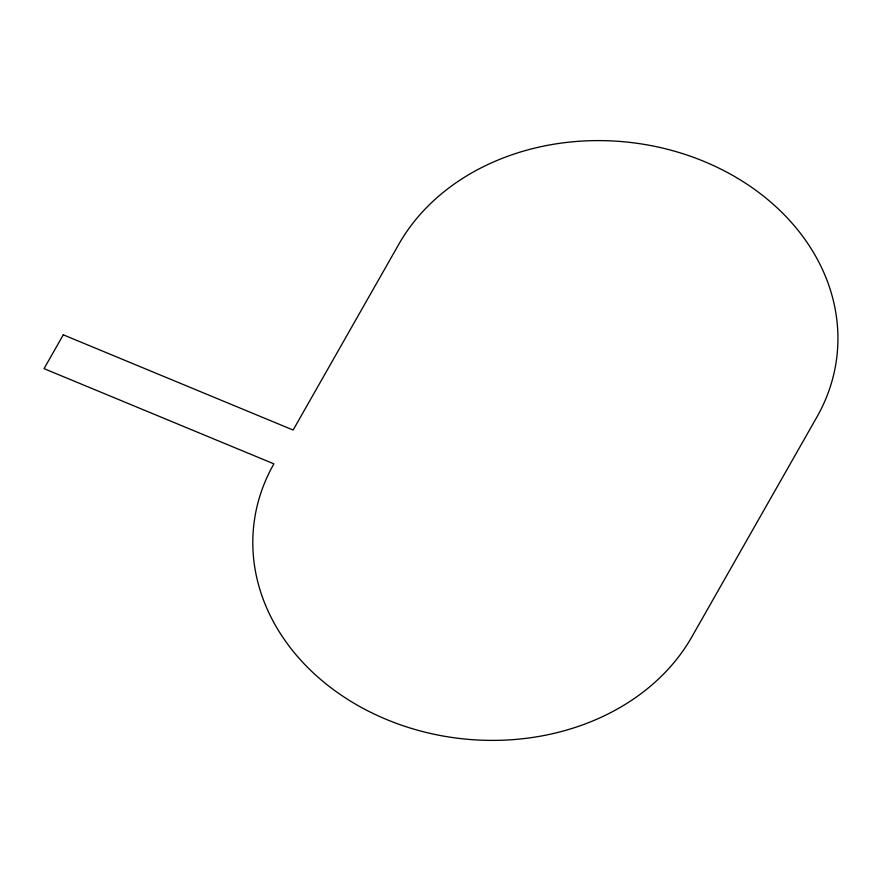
<?xml version="1.0" encoding="UTF-8"?>
<svg xmlns="http://www.w3.org/2000/svg" width="881" height="881" viewBox="0 0 881 881"><rect width="100%" height="100%" fill="white"/><g stroke="black" fill="none" stroke-linecap="round" stroke-linejoin="round"><path stroke-width="1.32" d="M63.289 334.824L44.05 368.643L273.892 463.858A230.448 189.459 6.1 0 0 386.638 719.535A230.448 189.459 6.1 0 0 691.783 636.985L816.841 417.142A230.448 189.459 6.1 0 0 704.095 161.465A230.448 189.459 6.1 0 0 398.95 244.015L293.131 430.038L63.289 334.824"/></g></svg>
